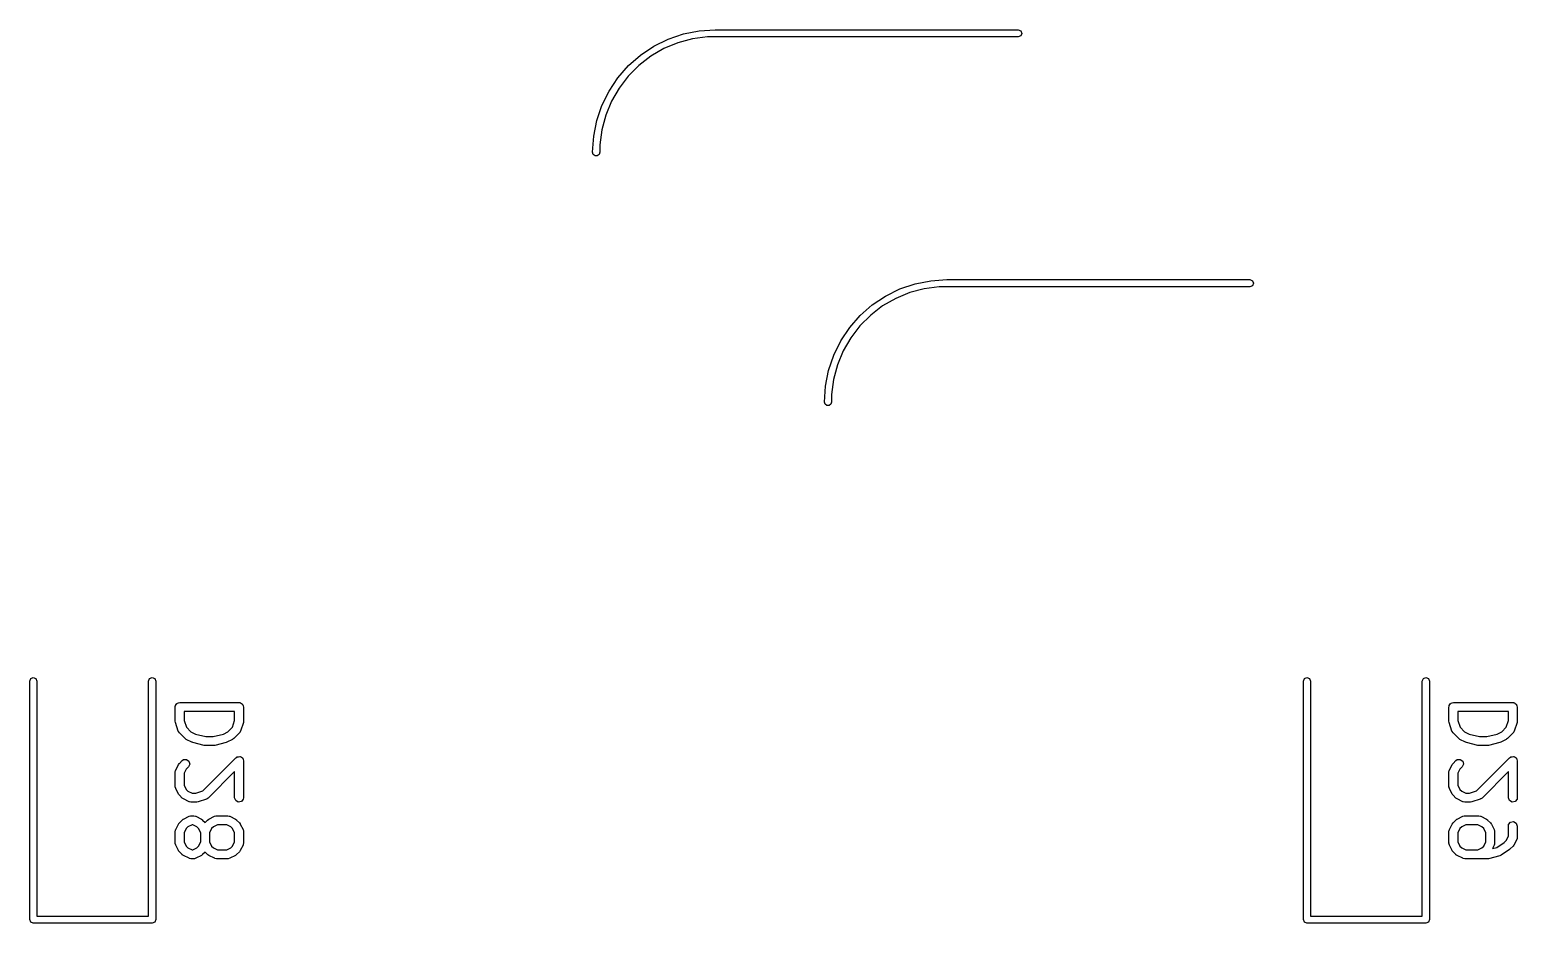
# Model space of a CAD drawing. Extents: x 54 to 195, y -146 to -31.
# Drawn here: x 93.91 to 118.94, y -122.36 to -107.34 of the extents above; entities that cross this region are included whole.
import ezdxf

# ---------------------------------------------------------------- set-up
doc = ezdxf.new("R2010")
doc.units = 0
doc.layers.add('BLACK', color=7, linetype='CONTINUOUS')

msp = doc.modelspace()

# ---------------------------------------------------------------- linework, layer by layer
at = {"layer": 'BLACK', "linetype": 'CONTINUOUS'}
for p, q in [((104.904, -107.41), (105.169, -107.358)), ((105.169, -107.358), (105.438, -107.34)), ((105.438, -107.34), (110.537, -107.34)), ((110.537, -107.34), (110.58, -107.358)), ((110.58, -107.358), (110.597, -107.4)), ((104.183, -107.766), (104.407, -107.616)), ((104.407, -107.616), (104.649, -107.497)), ((104.813, -107.559), (104.578, -107.656)), ((104.649, -107.497), (104.904, -107.41)), ((105.058, -107.493), (104.813, -107.559)), ((105.31, -107.46), (105.058, -107.493)), ((105.438, -107.46), (105.31, -107.46)), ((110.537, -107.46), (105.438, -107.46)), ((110.58, -107.442), (110.537, -107.46)), ((110.597, -107.4), (110.58, -107.442)), ((103.981, -107.943), (104.183, -107.766)), ((104.357, -107.783), (104.156, -107.938)), ((104.578, -107.656), (104.357, -107.783)), ((103.803, -108.146), (103.981, -107.943)), ((103.976, -108.118), (103.821, -108.32)), ((104.156, -107.938), (103.976, -108.118)), ((103.534, -108.612), (103.653, -108.37)), ((103.653, -108.37), (103.803, -108.146)), ((103.821, -108.32), (103.694, -108.54)), ((103.448, -108.867), (103.534, -108.612)), ((103.694, -108.54), (103.597, -108.775)), ((103.395, -109.131), (103.448, -108.867)), ((103.597, -108.775), (103.531, -109.021)), ((103.531, -109.021), (103.498, -109.273)), ((103.377, -109.4), (103.395, -109.131)), ((103.498, -109.273), (103.498, -109.4)), ((103.389, -109.435), (103.377, -109.4)), ((103.419, -109.457), (103.389, -109.435)), ((103.456, -109.457), (103.419, -109.457)), ((103.486, -109.435), (103.456, -109.457)), ((103.498, -109.4), (103.486, -109.435)), ((108.549, -111.697), (108.804, -111.61)), ((108.804, -111.61), (109.069, -111.558)), ((109.069, -111.558), (109.337, -111.54)), ((109.337, -111.54), (114.438, -111.54)), ((114.438, -111.54), (114.48, -111.558)), ((114.48, -111.558), (114.497, -111.6)), ((114.497, -111.6), (114.48, -111.642)), ((108.083, -111.966), (108.307, -111.816)), ((108.478, -111.856), (108.257, -111.983)), ((108.307, -111.816), (108.549, -111.697)), ((108.713, -111.759), (108.478, -111.856)), ((108.958, -111.693), (108.713, -111.759)), ((109.21, -111.66), (108.958, -111.693)), ((109.337, -111.66), (109.21, -111.66)), ((114.438, -111.66), (109.337, -111.66)), ((114.48, -111.642), (114.438, -111.66)), ((107.881, -112.143), (108.083, -111.966)), ((108.257, -111.983), (108.056, -112.138)), ((107.553, -112.57), (107.703, -112.346)), ((107.703, -112.346), (107.881, -112.143)), ((107.876, -112.318), (107.721, -112.52)), ((108.056, -112.138), (107.876, -112.318)), ((107.434, -112.812), (107.553, -112.57)), ((107.721, -112.52), (107.594, -112.74)), ((107.348, -113.067), (107.434, -112.812)), ((107.594, -112.74), (107.497, -112.975)), ((107.295, -113.331), (107.348, -113.067)), ((107.497, -112.975), (107.431, -113.221)), ((107.277, -113.6), (107.295, -113.331)), ((107.431, -113.221), (107.397, -113.473)), ((107.289, -113.635), (107.277, -113.6)), ((107.397, -113.6), (107.386, -113.635)), ((107.397, -113.473), (107.397, -113.6)), ((107.319, -113.657), (107.289, -113.635)), ((107.356, -113.657), (107.319, -113.657)), ((107.386, -113.635), (107.356, -113.657)), ((93.9062, -118.29), (93.9238, -118.248)), ((93.9062, -122.3), (93.9062, -118.29)), ((93.9238, -118.248), (93.9663, -118.23)), ((93.9663, -118.23), (94.0087, -118.248)), ((94.0087, -118.248), (94.0262, -118.29)), ((94.0262, -118.29), (94.0262, -122.24)), ((95.9062, -118.29), (95.9238, -118.248)), ((95.9062, -122.24), (95.9062, -118.29)), ((95.9238, -118.248), (95.9663, -118.23)), ((95.9663, -118.23), (96.0087, -118.248)), ((96.0087, -118.248), (96.0262, -118.29)), ((96.0262, -118.29), (96.0262, -122.3)), ((115.337, -118.29), (115.355, -118.248)), ((115.337, -122.3), (115.337, -118.29)), ((115.355, -118.248), (115.397, -118.23)), ((115.397, -118.23), (115.44, -118.248)), ((115.44, -118.248), (115.457, -118.29)), ((115.457, -118.29), (115.457, -122.24)), ((117.337, -118.29), (117.355, -118.248)), ((117.337, -122.24), (117.337, -118.29)), ((117.355, -118.248), (117.397, -118.23)), ((117.397, -118.23), (117.44, -118.248)), ((117.44, -118.248), (117.457, -118.29)), ((117.457, -118.29), (117.457, -122.3)), ((96.3539, -118.726), (96.3556, -118.716)), ((96.3539, -118.964), (96.3539, -118.726)), ((96.355, -118.713), (96.3567, -118.71)), ((96.3556, -118.716), (96.355, -118.713)), ((96.3567, -118.71), (96.3584, -118.7)), ((96.3584, -118.7), (96.3709, -118.685)), ((96.3709, -118.685), (96.3807, -118.668)), ((96.3807, -118.668), (96.387, -118.666)), ((96.387, -118.666), (96.3914, -118.661)), ((96.3914, -118.661), (96.4106, -118.657)), ((96.4106, -118.657), (96.4289, -118.651)), ((96.4289, -118.651), (97.4289, -118.651)), ((97.3539, -118.801), (96.5039, -118.801)), ((96.5039, -118.801), (96.5039, -118.952)), ((97.3539, -118.952), (97.3539, -118.801)), ((97.4289, -118.651), (97.4386, -118.652)), ((97.4386, -118.652), (97.4419, -118.652)), ((97.4419, -118.652), (97.4448, -118.654)), ((97.4448, -118.654), (97.4545, -118.655)), ((97.4545, -118.655), (97.4694, -118.668)), ((97.4694, -118.668), (97.4863, -118.678)), ((97.4863, -118.678), (97.4886, -118.684)), ((97.4886, -118.684), (97.4938, -118.688)), ((97.4938, -118.688), (97.4972, -118.707)), ((97.4972, -118.707), (97.5039, -118.726)), ((97.5039, -118.726), (97.5039, -118.964)), ((117.785, -118.726), (117.787, -118.716)), ((117.785, -118.964), (117.785, -118.726)), ((117.786, -118.713), (117.788, -118.71)), ((117.787, -118.716), (117.786, -118.713)), ((117.788, -118.71), (117.79, -118.7)), ((117.79, -118.7), (117.802, -118.685)), ((117.802, -118.685), (117.812, -118.668)), ((117.812, -118.668), (117.818, -118.666)), ((117.818, -118.666), (117.823, -118.661)), ((117.823, -118.661), (117.842, -118.657)), ((117.842, -118.657), (117.86, -118.651)), ((117.86, -118.651), (118.86, -118.651)), ((118.785, -118.801), (117.935, -118.801)), ((117.935, -118.801), (117.935, -118.952)), ((118.785, -118.952), (118.785, -118.801)), ((118.86, -118.651), (118.87, -118.652)), ((118.87, -118.652), (118.873, -118.652)), ((118.873, -118.652), (118.876, -118.654)), ((118.876, -118.654), (118.886, -118.655)), ((118.886, -118.655), (118.901, -118.668)), ((118.901, -118.668), (118.918, -118.678)), ((118.918, -118.678), (118.92, -118.684)), ((118.92, -118.684), (118.925, -118.688)), ((118.925, -118.688), (118.928, -118.707)), ((118.928, -118.707), (118.935, -118.726)), ((118.935, -118.726), (118.935, -118.964)), ((96.3544, -118.965), (96.3539, -118.964)), ((96.3577, -118.988), (96.3544, -118.965)), ((96.4053, -119.13), (96.3577, -118.988)), ((96.4081, -119.134), (96.4053, -119.13)), ((96.4085, -119.138), (96.4081, -119.134)), ((96.5039, -118.952), (96.542, -119.066)), ((96.542, -119.066), (96.6162, -119.14)), ((97.2416, -119.14), (97.3157, -119.066)), ((97.3157, -119.066), (97.3539, -118.952)), ((97.4524, -119.13), (97.44, -119.153)), ((97.5, -118.988), (97.4524, -119.13)), ((97.5039, -118.964), (97.5, -118.986)), ((97.5, -118.986), (97.5, -118.988)), ((117.786, -118.965), (117.785, -118.964)), ((117.789, -118.988), (117.786, -118.965)), ((117.837, -119.13), (117.789, -118.988)), ((117.839, -119.134), (117.837, -119.13)), ((117.84, -119.138), (117.839, -119.134)), ((117.935, -118.952), (117.973, -119.066)), ((117.973, -119.066), (118.047, -119.14)), ((118.673, -119.14), (118.747, -119.066)), ((118.747, -119.066), (118.785, -118.952)), ((118.884, -119.13), (118.871, -119.153)), ((118.931, -118.988), (118.884, -119.13)), ((118.935, -118.964), (118.931, -118.986)), ((118.931, -118.986), (118.931, -118.988)), ((96.4235, -119.16), (96.4085, -119.138)), ((96.5187, -119.255), (96.4235, -119.16)), ((96.5202, -119.256), (96.5187, -119.255)), ((96.5382, -119.269), (96.5202, -119.256)), ((96.6334, -119.317), (96.5382, -119.269)), ((96.6162, -119.14), (96.6931, -119.179)), ((96.637, -119.317), (96.6334, -119.317)), ((96.6488, -119.322), (96.637, -119.317)), ((96.8392, -119.37), (96.6488, -119.322)), ((96.6931, -119.179), (96.8667, -119.222)), ((96.8427, -119.37), (96.8392, -119.37)), ((96.8574, -119.372), (96.8427, -119.37)), ((97.0003, -119.372), (96.8574, -119.372)), ((96.8667, -119.222), (96.9911, -119.222)), ((96.9911, -119.222), (97.1646, -119.179)), ((97.0036, -119.371), (97.0003, -119.372)), ((97.0185, -119.37), (97.0036, -119.371)), ((97.209, -119.322), (97.0185, -119.37)), ((97.1646, -119.179), (97.2416, -119.14)), ((97.2119, -119.32), (97.209, -119.322)), ((97.2243, -119.317), (97.2119, -119.32)), ((97.3196, -119.269), (97.2243, -119.317)), ((97.3207, -119.268), (97.3196, -119.269)), ((97.339, -119.255), (97.3207, -119.268)), ((97.4343, -119.16), (97.339, -119.255)), ((97.4362, -119.156), (97.4343, -119.16)), ((97.44, -119.153), (97.4362, -119.156)), ((117.855, -119.16), (117.84, -119.138)), ((117.95, -119.255), (117.855, -119.16)), ((117.951, -119.256), (117.95, -119.255)), ((117.969, -119.269), (117.951, -119.256)), ((118.065, -119.317), (117.969, -119.269)), ((118.047, -119.14), (118.124, -119.179)), ((118.068, -119.317), (118.065, -119.317)), ((118.08, -119.322), (118.068, -119.317)), ((118.27, -119.37), (118.08, -119.322)), ((118.124, -119.179), (118.298, -119.222)), ((118.274, -119.37), (118.27, -119.37)), ((118.289, -119.372), (118.274, -119.37)), ((118.432, -119.372), (118.289, -119.372)), ((118.298, -119.222), (118.422, -119.222)), ((118.422, -119.222), (118.596, -119.179)), ((118.435, -119.371), (118.432, -119.372)), ((118.45, -119.37), (118.435, -119.371)), ((118.64, -119.322), (118.45, -119.37)), ((118.596, -119.179), (118.673, -119.14)), ((118.643, -119.32), (118.64, -119.322)), ((118.656, -119.317), (118.643, -119.32)), ((118.751, -119.269), (118.656, -119.317)), ((118.752, -119.268), (118.751, -119.269)), ((118.77, -119.255), (118.752, -119.268)), ((118.866, -119.16), (118.77, -119.255)), ((118.867, -119.156), (118.866, -119.16)), ((118.871, -119.153), (118.867, -119.156)), ((96.4235, -119.673), (96.4711, -119.625)), ((96.4711, -119.625), (96.4924, -119.61)), ((96.4924, -119.61), (96.5435, -119.606)), ((96.5435, -119.606), (96.5855, -119.635)), ((96.5855, -119.635), (96.5988, -119.685)), ((96.8169, -120.136), (97.3758, -119.577)), ((97.3758, -119.577), (97.3892, -119.568)), ((97.3892, -119.568), (97.3914, -119.566)), ((97.3914, -119.566), (97.3934, -119.565)), ((97.3934, -119.565), (97.3972, -119.563)), ((97.3972, -119.563), (97.4197, -119.561)), ((97.4197, -119.561), (97.4419, -119.557)), ((97.4419, -119.557), (97.4449, -119.558)), ((97.4449, -119.558), (97.4483, -119.558)), ((97.4483, -119.558), (97.4668, -119.571)), ((97.4668, -119.571), (97.4863, -119.582)), ((97.4863, -119.582), (97.4875, -119.585)), ((97.4875, -119.585), (97.4903, -119.587)), ((97.4903, -119.587), (97.4961, -119.609)), ((97.4961, -119.609), (97.5039, -119.63)), ((97.5039, -119.63), (97.5039, -120.25)), ((117.855, -119.673), (117.902, -119.625)), ((117.902, -119.625), (117.924, -119.61)), ((117.924, -119.61), (117.975, -119.606)), ((117.975, -119.606), (118.017, -119.635)), ((118.017, -119.635), (118.03, -119.685)), ((118.248, -120.136), (118.807, -119.577)), ((118.807, -119.577), (118.82, -119.568)), ((118.82, -119.568), (118.823, -119.566)), ((118.823, -119.566), (118.825, -119.565)), ((118.825, -119.565), (118.828, -119.563)), ((118.828, -119.563), (118.851, -119.561)), ((118.851, -119.561), (118.873, -119.557)), ((118.873, -119.557), (118.876, -119.558)), ((118.876, -119.558), (118.88, -119.558)), ((118.88, -119.558), (118.898, -119.571)), ((118.898, -119.571), (118.918, -119.582)), ((118.918, -119.582), (118.919, -119.585)), ((118.919, -119.585), (118.922, -119.587)), ((118.922, -119.587), (118.927, -119.609)), ((118.927, -119.609), (118.935, -119.63)), ((118.935, -119.63), (118.935, -120.25)), ((96.3539, -119.821), (96.3584, -119.795)), ((96.3539, -120.059), (96.3539, -119.821)), ((96.3584, -119.795), (96.3613, -119.792)), ((96.3613, -119.792), (96.3618, -119.787)), ((96.3618, -119.787), (96.4094, -119.692)), ((96.4094, -119.692), (96.4228, -119.674)), ((96.4228, -119.674), (96.4235, -119.673)), ((96.5381, -119.77), (96.5039, -119.839)), ((96.5039, -119.839), (96.5039, -120.041)), ((96.5771, -119.731), (96.5381, -119.77)), ((96.5988, -119.685), (96.5771, -119.731)), ((97.3539, -119.812), (96.9105, -120.255)), ((97.3539, -120.25), (97.3539, -119.812)), ((117.785, -119.821), (117.79, -119.795)), ((117.785, -120.059), (117.785, -119.821)), ((117.79, -119.795), (117.793, -119.792)), ((117.793, -119.787), (117.841, -119.692)), ((117.793, -119.792), (117.793, -119.787)), ((117.841, -119.692), (117.854, -119.674)), ((117.854, -119.674), (117.855, -119.673)), ((117.969, -119.77), (117.935, -119.839)), ((117.935, -119.839), (117.935, -120.041)), ((118.008, -119.731), (117.969, -119.77)), ((118.03, -119.685), (118.008, -119.731)), ((118.785, -119.812), (118.342, -120.255)), ((118.785, -120.25), (118.785, -119.812)), ((96.3554, -120.063), (96.3539, -120.059)), ((96.3544, -120.068), (96.3554, -120.063)), ((96.3618, -120.093), (96.3544, -120.068)), ((96.4094, -120.188), (96.3618, -120.093)), ((96.5039, -120.041), (96.5381, -120.11)), ((96.5381, -120.11), (96.5685, -120.14)), ((96.7024, -120.175), (96.8169, -120.136)), ((117.787, -120.063), (117.785, -120.059)), ((117.786, -120.068), (117.787, -120.063)), ((117.793, -120.093), (117.786, -120.068)), ((117.841, -120.188), (117.793, -120.093)), ((117.935, -120.041), (117.969, -120.11)), ((117.969, -120.11), (118, -120.14)), ((118.134, -120.175), (118.248, -120.136)), ((96.4106, -120.189), (96.4094, -120.188)), ((96.4235, -120.207), (96.4106, -120.189)), ((96.4711, -120.255), (96.4235, -120.207)), ((96.4726, -120.256), (96.4711, -120.255)), ((96.4906, -120.269), (96.4726, -120.256)), ((96.5858, -120.317), (96.4906, -120.269)), ((96.5685, -120.14), (96.6371, -120.175)), ((96.5903, -120.317), (96.5858, -120.317)), ((96.5937, -120.32), (96.5903, -120.317)), ((96.6193, -120.325), (96.5937, -120.32)), ((96.7146, -120.325), (96.6193, -120.325)), ((96.6371, -120.175), (96.7024, -120.175)), ((96.7161, -120.324), (96.7146, -120.325)), ((96.7383, -120.321), (96.7161, -120.324)), ((96.8812, -120.273), (96.7383, -120.321)), ((96.8847, -120.27), (96.8812, -120.273)), ((96.8891, -120.27), (96.8847, -120.27)), ((96.9105, -120.255), (96.8891, -120.27)), ((97.3714, -120.298), (97.3539, -120.25)), ((97.4158, -120.323), (97.3714, -120.298)), ((97.4664, -120.314), (97.4158, -120.323)), ((97.4993, -120.275), (97.4664, -120.314)), ((97.5039, -120.25), (97.4993, -120.275)), ((117.842, -120.189), (117.841, -120.188)), ((117.855, -120.207), (117.842, -120.189)), ((117.902, -120.255), (117.855, -120.207)), ((117.904, -120.256), (117.902, -120.255)), ((117.922, -120.269), (117.904, -120.256)), ((118.017, -120.317), (117.922, -120.269)), ((118, -120.14), (118.068, -120.175)), ((118.022, -120.317), (118.017, -120.317)), ((118.025, -120.32), (118.022, -120.317)), ((118.051, -120.325), (118.025, -120.32)), ((118.146, -120.325), (118.051, -120.325)), ((118.068, -120.175), (118.134, -120.175)), ((118.147, -120.324), (118.146, -120.325)), ((118.17, -120.321), (118.147, -120.324)), ((118.312, -120.273), (118.17, -120.321)), ((118.316, -120.27), (118.312, -120.273)), ((118.32, -120.27), (118.316, -120.27)), ((118.342, -120.255), (118.32, -120.27)), ((118.803, -120.298), (118.785, -120.25)), ((118.847, -120.323), (118.803, -120.298)), ((118.898, -120.314), (118.847, -120.323)), ((118.931, -120.275), (118.898, -120.314)), ((118.935, -120.25), (118.931, -120.275)), ((96.4235, -120.673), (96.4711, -120.625)), ((96.4711, -120.625), (96.4894, -120.612)), ((96.4894, -120.612), (96.4906, -120.611)), ((96.4906, -120.611), (96.5858, -120.563)), ((96.5858, -120.563), (96.6108, -120.556)), ((96.6108, -120.556), (96.6151, -120.557)), ((96.6151, -120.557), (96.6193, -120.555)), ((96.6193, -120.555), (96.667, -120.555)), ((96.667, -120.555), (96.6926, -120.56)), ((96.6926, -120.56), (96.6961, -120.563)), ((96.6961, -120.563), (96.7005, -120.563)), ((96.7005, -120.563), (96.7957, -120.611)), ((96.7957, -120.611), (96.8138, -120.624)), ((96.8138, -120.624), (96.8152, -120.625)), ((96.8152, -120.625), (96.8574, -120.667)), ((96.8574, -120.667), (96.8996, -120.625)), ((96.8996, -120.625), (96.918, -120.612)), ((96.918, -120.612), (96.9191, -120.611)), ((96.9191, -120.611), (97.0144, -120.563)), ((97.0144, -120.563), (97.0393, -120.556)), ((97.0393, -120.556), (97.0437, -120.557)), ((97.0437, -120.557), (97.0479, -120.555)), ((97.0479, -120.555), (97.2384, -120.555)), ((97.2384, -120.555), (97.264, -120.56)), ((97.264, -120.56), (97.2675, -120.563)), ((97.2675, -120.563), (97.2719, -120.563)), ((97.2719, -120.563), (97.3672, -120.611)), ((97.3672, -120.611), (97.3852, -120.624)), ((97.3852, -120.624), (97.3867, -120.625)), ((97.3867, -120.625), (97.4343, -120.673)), ((117.855, -120.673), (117.902, -120.625)), ((117.902, -120.625), (117.921, -120.612)), ((117.921, -120.612), (117.922, -120.611)), ((117.922, -120.611), (118.017, -120.563)), ((118.017, -120.563), (118.042, -120.556)), ((118.042, -120.556), (118.046, -120.557)), ((118.046, -120.557), (118.051, -120.555)), ((118.051, -120.555), (118.289, -120.555)), ((118.289, -120.555), (118.314, -120.56)), ((118.314, -120.56), (118.318, -120.563)), ((118.318, -120.563), (118.322, -120.563)), ((118.322, -120.563), (118.417, -120.611)), ((118.417, -120.611), (118.435, -120.624)), ((118.435, -120.624), (118.437, -120.625)), ((118.437, -120.625), (118.485, -120.673)), ((96.3539, -120.821), (96.3584, -120.795)), ((96.3539, -121.011), (96.3539, -120.821)), ((96.3584, -120.795), (96.3613, -120.792)), ((96.3613, -120.792), (96.3618, -120.787)), ((96.3618, -120.787), (96.4094, -120.692)), ((96.4094, -120.692), (96.4228, -120.674)), ((96.4228, -120.674), (96.4235, -120.673)), ((96.5381, -120.77), (96.5039, -120.839)), ((96.5039, -120.839), (96.5039, -120.994)), ((96.5685, -120.74), (96.5381, -120.77)), ((96.6371, -120.705), (96.5685, -120.74)), ((96.6493, -120.705), (96.6371, -120.705)), ((96.7178, -120.74), (96.6493, -120.705)), ((96.7482, -120.77), (96.7178, -120.74)), ((96.7824, -120.839), (96.7482, -120.77)), ((96.7824, -120.994), (96.7824, -120.839)), ((96.9667, -120.77), (96.9324, -120.839)), ((96.9324, -120.839), (96.9324, -120.994)), ((96.9971, -120.74), (96.9667, -120.77)), ((97.0656, -120.705), (96.9971, -120.74)), ((97.2207, -120.705), (97.0656, -120.705)), ((97.2892, -120.74), (97.2207, -120.705)), ((97.3196, -120.77), (97.2892, -120.74)), ((97.3539, -120.839), (97.3196, -120.77)), ((97.3539, -120.994), (97.3539, -120.839)), ((97.4343, -120.673), (97.4471, -120.691)), ((97.4471, -120.691), (97.4483, -120.692)), ((97.4483, -120.692), (97.496, -120.787)), ((97.496, -120.787), (97.5034, -120.812)), ((97.5034, -120.812), (97.5023, -120.817)), ((97.5023, -120.817), (97.5039, -120.821)), ((97.5039, -120.821), (97.5039, -121.011)), ((117.785, -120.821), (117.79, -120.795)), ((117.785, -121.011), (117.785, -120.821)), ((117.79, -120.795), (117.793, -120.792)), ((117.793, -120.787), (117.841, -120.692)), ((117.793, -120.792), (117.793, -120.787)), ((117.841, -120.692), (117.854, -120.674)), ((117.854, -120.674), (117.855, -120.673)), ((117.969, -120.77), (117.935, -120.839)), ((117.935, -120.839), (117.935, -120.994)), ((118, -120.74), (117.969, -120.77)), ((118.068, -120.705), (118, -120.74)), ((118.271, -120.705), (118.068, -120.705)), ((118.34, -120.74), (118.271, -120.705)), ((118.37, -120.77), (118.34, -120.74)), ((118.404, -120.839), (118.37, -120.77)), ((118.404, -120.994), (118.404, -120.839)), ((118.485, -120.673), (118.497, -120.691)), ((118.497, -120.691), (118.499, -120.692)), ((118.499, -120.692), (118.546, -120.787)), ((118.546, -120.787), (118.554, -120.812)), ((118.554, -120.812), (118.553, -120.817)), ((118.553, -120.817), (118.554, -120.821)), ((118.554, -120.821), (118.554, -121.011)), ((118.785, -120.726), (118.79, -120.7)), ((118.785, -120.898), (118.785, -120.726)), ((118.79, -120.7), (118.823, -120.661)), ((118.823, -120.661), (118.873, -120.652)), ((118.873, -120.652), (118.918, -120.678)), ((118.918, -120.678), (118.935, -120.726)), ((118.935, -120.726), (118.935, -120.916)), ((96.3554, -121.016), (96.3539, -121.011)), ((96.3544, -121.02), (96.3554, -121.016)), ((96.3618, -121.045), (96.3544, -121.02)), ((96.4094, -121.14), (96.3618, -121.045)), ((96.5039, -120.994), (96.5381, -121.062)), ((96.5381, -121.062), (96.5685, -121.093)), ((96.5685, -121.093), (96.6371, -121.127)), ((96.6371, -121.127), (96.6493, -121.127)), ((96.6493, -121.127), (96.7178, -121.093)), ((96.7178, -121.093), (96.7482, -121.062)), ((96.7482, -121.062), (96.7824, -120.994)), ((96.9324, -120.994), (96.9667, -121.062)), ((96.9667, -121.062), (96.9971, -121.093)), ((96.9971, -121.093), (97.0656, -121.127)), ((97.0656, -121.127), (97.2207, -121.127)), ((97.2207, -121.127), (97.2892, -121.093)), ((97.2892, -121.093), (97.3196, -121.062)), ((97.3196, -121.062), (97.3539, -120.994)), ((97.496, -121.045), (97.4483, -121.14)), ((97.4965, -121.041), (97.496, -121.045)), ((97.4993, -121.037), (97.4965, -121.041)), ((97.5039, -121.011), (97.4993, -121.037)), ((117.787, -121.016), (117.785, -121.011)), ((117.786, -121.02), (117.787, -121.016)), ((117.793, -121.045), (117.786, -121.02)), ((117.841, -121.14), (117.793, -121.045)), ((117.935, -120.994), (117.969, -121.062)), ((117.969, -121.062), (118, -121.093)), ((118, -121.093), (118.068, -121.127)), ((118.068, -121.127), (118.271, -121.127)), ((118.271, -121.127), (118.34, -121.093)), ((118.34, -121.093), (118.37, -121.062)), ((118.37, -121.062), (118.404, -120.994)), ((118.546, -121.045), (118.517, -121.103)), ((118.517, -121.103), (118.591, -121.085)), ((118.547, -121.041), (118.546, -121.045)), ((118.55, -121.037), (118.547, -121.041)), ((118.554, -121.011), (118.55, -121.037)), ((118.591, -121.085), (118.717, -121.001)), ((118.806, -121.121), (118.664, -121.217)), ((118.717, -121.001), (118.751, -120.967)), ((118.751, -120.967), (118.785, -120.898)), ((118.809, -121.119), (118.806, -121.121)), ((118.818, -121.112), (118.809, -121.119)), ((118.866, -121.064), (118.818, -121.112)), ((118.88, -121.045), (118.866, -121.063)), ((118.866, -121.063), (118.866, -121.064)), ((118.927, -120.95), (118.88, -121.045)), ((118.928, -120.945), (118.927, -120.95)), ((118.931, -120.942), (118.928, -120.945)), ((118.935, -120.916), (118.931, -120.942)), ((96.4106, -121.141), (96.4094, -121.14)), ((96.4235, -121.16), (96.4106, -121.141)), ((96.4711, -121.207), (96.4235, -121.16)), ((96.4726, -121.208), (96.4711, -121.207)), ((96.4906, -121.221), (96.4726, -121.208)), ((96.5858, -121.269), (96.4906, -121.221)), ((96.5903, -121.269), (96.5858, -121.269)), ((96.5937, -121.272), (96.5903, -121.269)), ((96.6193, -121.277), (96.5937, -121.272)), ((96.667, -121.277), (96.6193, -121.277)), ((96.6712, -121.275), (96.667, -121.277)), ((96.6755, -121.276), (96.6712, -121.275)), ((96.7005, -121.269), (96.6755, -121.276)), ((96.7957, -121.221), (96.7005, -121.269)), ((96.7969, -121.22), (96.7957, -121.221)), ((96.8152, -121.207), (96.7969, -121.22)), ((96.8574, -121.165), (96.8152, -121.207)), ((96.8996, -121.207), (96.8574, -121.165)), ((96.9011, -121.208), (96.8996, -121.207)), ((96.9191, -121.221), (96.9011, -121.208)), ((97.0144, -121.269), (96.9191, -121.221)), ((97.0188, -121.269), (97.0144, -121.269)), ((97.0223, -121.272), (97.0188, -121.269)), ((97.0479, -121.277), (97.0223, -121.272)), ((97.2384, -121.277), (97.0479, -121.277)), ((97.2426, -121.275), (97.2384, -121.277)), ((97.247, -121.276), (97.2426, -121.275)), ((97.2719, -121.269), (97.247, -121.276)), ((97.3672, -121.221), (97.2719, -121.269)), ((97.3683, -121.22), (97.3672, -121.221)), ((97.3867, -121.207), (97.3683, -121.22)), ((97.4343, -121.16), (97.3867, -121.207)), ((97.435, -121.158), (97.4343, -121.16)), ((97.4483, -121.14), (97.435, -121.158)), ((117.842, -121.141), (117.841, -121.14)), ((117.855, -121.16), (117.842, -121.141)), ((117.902, -121.207), (117.855, -121.16)), ((117.904, -121.208), (117.902, -121.207)), ((117.922, -121.221), (117.904, -121.208)), ((118.017, -121.269), (117.922, -121.221)), ((118.022, -121.269), (118.017, -121.269)), ((118.025, -121.272), (118.022, -121.269)), ((118.051, -121.277), (118.025, -121.272)), ((118.432, -121.277), (118.051, -121.277)), ((118.435, -121.276), (118.432, -121.277)), ((118.45, -121.275), (118.435, -121.276)), ((118.64, -121.227), (118.45, -121.275)), ((118.641, -121.227), (118.64, -121.227)), ((118.664, -121.217), (118.641, -121.227)), ((93.9238, -122.342), (93.9062, -122.3)), ((93.9663, -122.36), (93.9238, -122.342)), ((95.9663, -122.36), (93.9663, -122.36)), ((94.0262, -122.24), (95.9062, -122.24)), ((96.0087, -122.342), (95.9663, -122.36)), ((96.0262, -122.3), (96.0087, -122.342)), ((115.355, -122.342), (115.337, -122.3)), ((115.397, -122.36), (115.355, -122.342)), ((117.397, -122.36), (115.397, -122.36)), ((115.457, -122.24), (117.337, -122.24)), ((117.44, -122.342), (117.397, -122.36)), ((117.457, -122.3), (117.44, -122.342))]:
    msp.add_line(p, q, dxfattribs=at)

doc.saveas('drawing.dxf')
